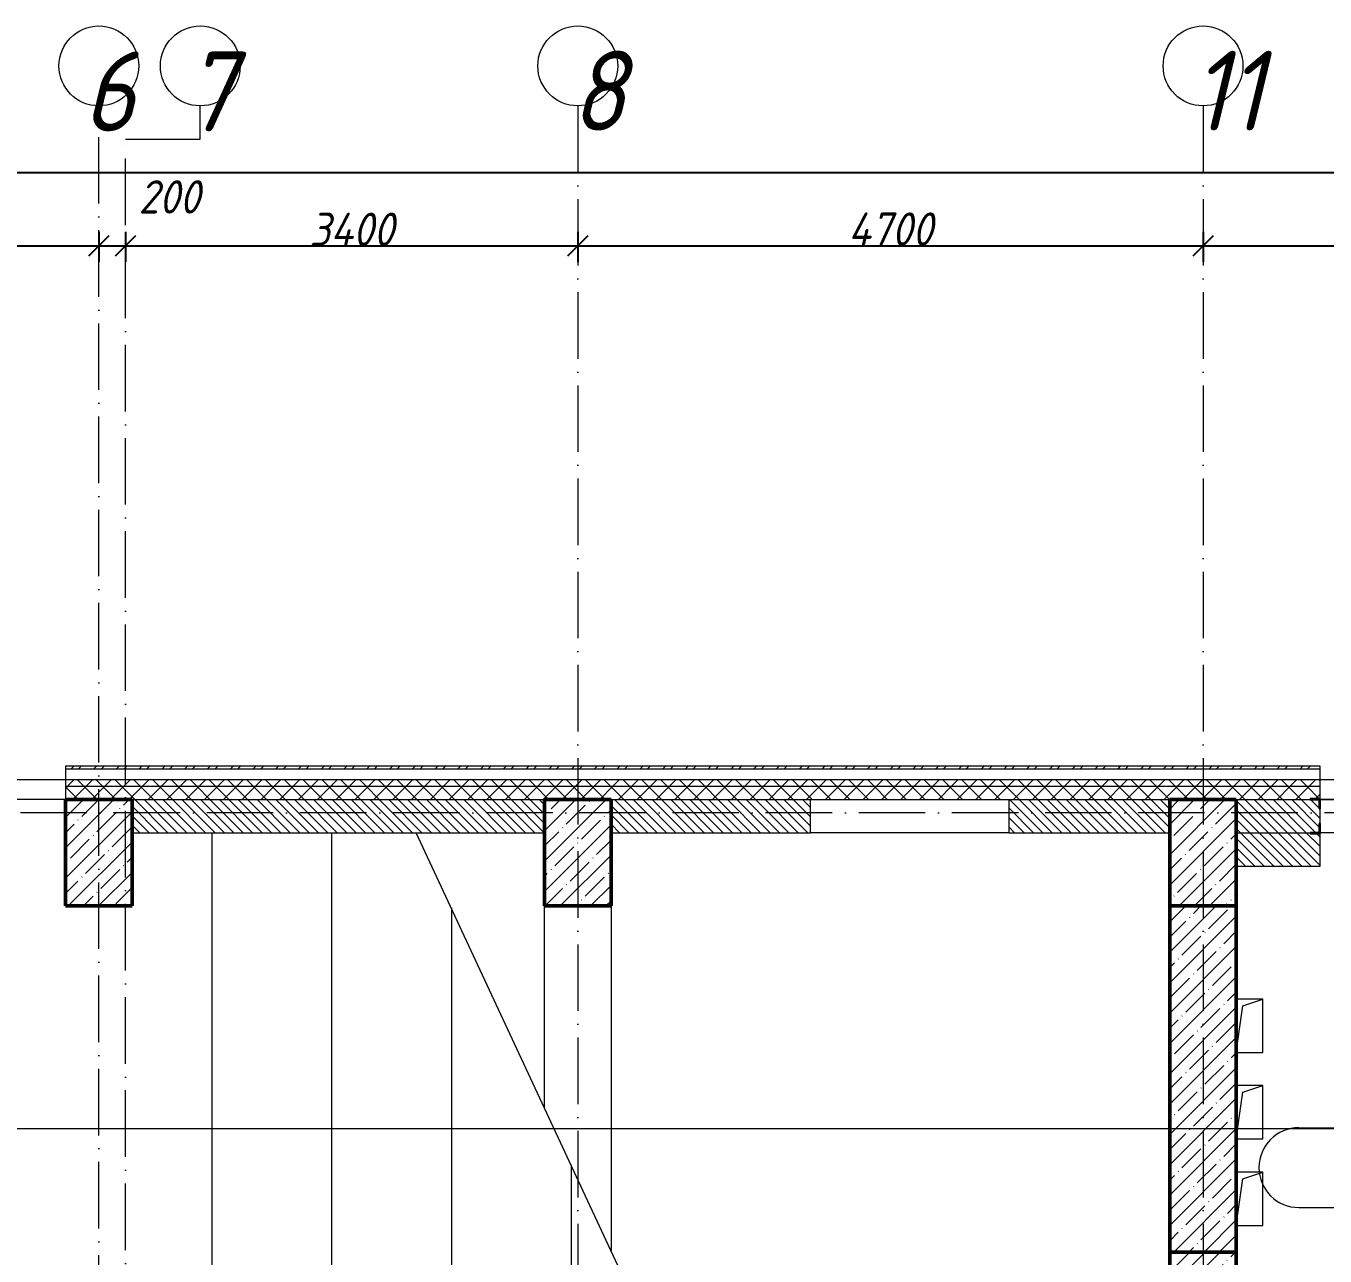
# Model space of a CAD drawing. Header units: millimetres. Extents: x -12989 to 629078, y -109036 to 555275.
# Drawn here: x 522116 to 531880, y 348143 to 357384 of the extents above; entities that cross this region are included whole.
import ezdxf

# ---------------------------------------------------------------- set-up
doc = ezdxf.new("R2010")
doc.units = ezdxf.units.MM
doc.linetypes.add('50_200_ШТРИХ_1Т_ш5_п1_п1_', pattern=[700, 500, -100, 0, -100])
for name, color, linetype, lineweight in [('A-____-____-DIMS', 7, 'Continuous', 9), ('A-GENM-____-MCUT', 7, 'Continuous', 25), ('A-GENM-____-OTLN', 7, 'Continuous', 9), ('A-GENM-____-OTLN-1', 7, 'Continuous', 25), ('A-WALL-____-MCUT', 7, 'Continuous', 13), ('A-WALL-____-MCUT-1', 7, 'Continuous', 9), ('A-WALL-____-MCUT-2', 7, 'Continuous', 50), ('A-WALL-____-OTLN', 7, 'Continuous', 9), ('A-WALL-____-PATT-1', 7, 'Continuous', 9), ('A-WALL-FNSH-MCUT-1', 7, 'Continuous', 9), ('I-WALL-____-OTLN', 7, 'Continuous', 9), ('S-COLS-____-MCUT', 7, 'Continuous', 50), ('S-COLS-____-OTLN', 7, 'Continuous', 9), ('S-GRID-____-IDEN', 7, 'Continuous', 9), ('S-GRID-____-OTLN', 7, 'Continuous', 9), ('S-GRID-____-OTLN-1', 7, '50_200_ШТРИХ_1Т_ш5_п1_п1_', 9), ('S-STRS-____-MBND', 7, 'Continuous', 9), ('S-STRS-____-OTLN-1', 7, 'Continuous', 9)]:
    doc.layers.add(name, color=color, linetype=linetype, lineweight=lineweight)
doc.layers.add('A-AREA-IDEN-1', color=7, linetype='Continuous', lineweight=9, true_color=0xaaaaaa)
doc.layers.add('G-____-____-SYMB-1', color=9, linetype='Continuous', lineweight=9, true_color=0x808080)
doc.styles.add('ISOCPEUR_I_9', font='isocpeui.ttf', dxfattribs={"width": 0.9, "height": 250})
doc.dimstyles.new('ISO-2_5_0_9К_БОЛЬШОЙ_ОСИ', dxfattribs={"dimscale": 304.8, "dimtxt": 248.995294, "dimasz": 0.492126, "dimexe": 0.393701, "dimexo": 0, "dimgap": 0, "dimtad": 1, "dimdec": 0, "dimzin": 0, "dimdsep": 46, "dimtxsty": 'ISOCPEUR_I_9', "dimblk1": 'OBLIQUE', "dimblk2": 'OBLIQUE', "dimsah": 1, "dimcen": 0.09, "dimdle": 0.393701, "dimazin": 0, "dimtfac": 1, "dimtdec": 4, "dimtix": 1, "dimtmove": 0, "dimatfit": 3, "dimfxl": 1, "dimtvp": 1, "dimtolj": 1, "dimtzin": 0, "dimarcsym": 2})
doc.dimstyles.new('ISO-2_5_0_9К_БОЛЬШОЙ_ОСИ_1', dxfattribs={"dimscale": 304.8, "dimtxt": 248.995294, "dimasz": 0.492126, "dimexe": 0.393701, "dimexo": 0, "dimgap": 0, "dimtad": 1, "dimdec": 0, "dimzin": 0, "dimdsep": 46, "dimtxsty": 'ISOCPEUR_I_9', "dimblk1": 'OBLIQUE', "dimblk2": 'OBLIQUE', "dimsah": 1, "dimcen": 0.09, "dimdle": 0.393701, "dimazin": 0, "dimtfac": 1, "dimtdec": 4, "dimtix": 1, "dimtmove": 1, "dimatfit": 3, "dimfxl": 1, "dimtvp": 1, "dimtolj": 1, "dimtzin": 0, "dimarcsym": 2})
doc.dimstyles.new('ISO-2_5_0_9К_БОЛЬШОЙ_ОСИ_2', dxfattribs={"dimscale": 304.8, "dimtxt": 248.995294, "dimasz": 0.492126, "dimexe": 0.393701, "dimexo": 0, "dimgap": 0, "dimtad": 1, "dimdec": 0, "dimzin": 0, "dimdsep": 46, "dimtxsty": 'ISOCPEUR_I_9', "dimblk1": 'OBLIQUE', "dimblk2": 'OBLIQUE', "dimsah": 1, "dimcen": 0.09, "dimdle": 0.393701, "dimazin": 0, "dimtfac": 1, "dimtdec": 4, "dimtix": 1, "dimtmove": 2, "dimatfit": 3, "dimfxl": 1, "dimtvp": 1, "dimtolj": 1, "dimtzin": 0, "dimarcsym": 2})
pattern_1 = [(135, (513013.31, 265891.49), (-35.35534, -35.35534), [])]
pattern_2 = [(45, (513013.31, 265891.49), (-70.71068, 70.71068), []), (135, (513013.31, 265891.49), (-70.71068, -70.71068), [])]

# ---------------------------------------------------------------- blocks, each defined once
blk = doc.blocks.new('BSC_Колонна _Прямоугольная - 500х800-25984396-АР1_План отверстий 1 этажа в осях 1-64_Ю-ЯЯ')
at = {"layer": 'S-COLS-____-OTLN'}
h = blk.add_hatch(dxfattribs=at)
h.set_pattern_fill('FP_14', color=256, style=0, pattern_type=2)
h.set_pattern_definition([(45, (-9650, -85281.04), (-114.04925, 114.04925), []), (45, (-9535.95, -85281.04), (-114.04925, 114.04925), [201.613, -40.323, 3.353, -36.97])])
h.paths.add_polyline_path([(-250, -400), (250, -400), (250, 400), (-250, 400)], flags=0)
at = {"layer": 'S-COLS-____-MCUT'}
for p, q in [((250, 400), (-250, 400)), ((-250, 400), (-250, -400)), ((250, -400), (250, 400)), ((-250, -400), (250, -400))]:
    blk.add_line(p, q, dxfattribs=at)
blk = doc.blocks.new('BSC_Колонна _Прямоугольная - 500х800-V68-АР1_План отверстий 1 этажа в осях 1-64_Ю-ЯЯ')
at = {"layer": 'S-COLS-____-OTLN'}
h = blk.add_hatch(dxfattribs=at)
h.set_pattern_fill('FP_76', color=256, style=0, pattern_type=2)
h.set_pattern_definition([(45, (-13250, -85281.04), (-114.04925, 114.04925), []), (45, (-13135.95, -85281.04), (-114.04925, 114.04925), [201.613, -40.323, 3.353, -36.97])])
h.paths.add_polyline_path([(-250, -400), (250, -400), (250, 400), (-250, 400)], flags=0)
at = {"layer": 'S-COLS-____-MCUT'}
for p, q in [((250, 400), (-250, 400)), ((-250, 400), (-250, -400)), ((250, -400), (250, 400)), ((-250, -400), (250, -400))]:
    blk.add_line(p, q, dxfattribs=at)
blk = doc.blocks.new('BSC_Колонна _Прямоугольная - 500х800-V69-АР1_План отверстий 1 этажа в осях 1-64_Ю-ЯЯ')
at = {"layer": 'S-COLS-____-OTLN'}
h = blk.add_hatch(dxfattribs=at)
h.set_pattern_fill('FP_77', color=256, style=0, pattern_type=2)
h.set_pattern_definition([(45, (-17950, -85281.04), (-114.04925, 114.04925), []), (45, (-17835.95, -85281.04), (-114.04925, 114.04925), [201.613, -40.323, 3.353, -36.97])])
h.paths.add_polyline_path([(-250, -400), (250, -400), (250, 400), (-250, 400)], flags=0)
at = {"layer": 'S-COLS-____-MCUT'}
for p, q in [((250, 400), (-250, 400)), ((-250, 400), (-250, -400)), ((250, -400), (250, 400)), ((-250, -400), (250, -400))]:
    blk.add_line(p, q, dxfattribs=at)
blk = doc.blocks.new('BSC_Колонна _Прямоугольная - 500х500-28077406-АР1_План отверстий 1 этажа в осях 1-64_Ю-ЯЯ')
at = {"layer": 'S-COLS-____-OTLN'}
h = blk.add_hatch(dxfattribs=at)
h.set_pattern_fill('FP_158', color=256, style=0, pattern_type=2)
h.set_pattern_definition([(45, (-17950, -82031.04), (-114.04925, 114.04925), []), (45, (-17835.95, -82031.04), (-114.04925, 114.04925), [201.613, -40.323, 3.353, -36.97])])
h.paths.add_polyline_path([(-250, -250), (250, -250), (250, 250), (-250, 250)], flags=0)
at = {"layer": 'S-COLS-____-MCUT'}
for p, q in [((250, 250), (-250, 250)), ((-250, 250), (-250, -250)), ((250, -250), (250, 250)), ((-250, -250), (250, -250))]:
    blk.add_line(p, q, dxfattribs=at)
blk = doc.blocks.new('Фахверк_СКБ_Уголок - 250_2700-27497298-АР1_План отверстий 1 этажа в осях 1-64_Ю-ЯЯ')
at = {"layer": 'A-GENM-____-MCUT'}
for p, q in [((200, 181), (125, 181)), ((125, 181), (125, 106)), ((125, 106), (131, 106)), ((131, 106), (131, 175)), ((131, 175), (200, 175)), ((200, 175), (200, 181)), ((131, -6), (125, -6)), ((125, -6), (125, -81)), ((125, -81), (200, -81)), ((131, -75), (131, -6)), ((200, -75), (131, -75)), ((200, -81), (200, -75))]:
    blk.add_line(p, q, dxfattribs=at)
blk = doc.blocks.new('AR_Отверстие прямоугольное _в плите_ - AR_Отверстие прямоугольное _в плите_-V176-АР1_План отверстий 1 этажа в осях 1-64_Ю-ЯЯ')
at = {"layer": 'A-GENM-____-OTLN'}
for p, q in [((100, 200), (-100, 200)), ((-50, 150), (100, 200)), ((100, -200), (100, 200)), ((-100, -200), (-50, 150)), ((-100, -200), (100, -200))]:
    blk.add_line(p, q, dxfattribs=at)
blk = doc.blocks.new('Ось сетки - Круг_Ø6_00__ISO-2_5_0_9K_-25732049-АР1_План отверстий 1 этажа в осях 1-64_Ю-ЯЯ')
at = {"layer": 'S-GRID-____-IDEN'}
blk.add_circle((0, 0), 3, dxfattribs=at)
blk = doc.blocks.new('_Oblique')
at = {"color": 0, "linetype": 'ByBlock', "lineweight": -2}
blk.add_line((-0.5, -0.5), (0.5, 0.5), dxfattribs=at)
blk = doc.blocks.new('*D5501')
at = {"layer": 'A-____-____-DIMS', "color": 0, "lineweight": -2, "transparency": 16777216}
for p, q in [((520763.3, 355838), (520763.3, 355611.9)), ((522663.3, 355838), (522663.3, 355611.9)), ((520643.3, 355731.9), (522783.3, 355731.9))]:
    blk.add_line(p, q, dxfattribs=at)
at = {"layer": 'Defpoints', "color": 0, "transparency": 16777216}
for p in [(520763.3, 355838), (522663.3, 355838), (522663.3, 355731.9)]:
    blk.add_point(p, dxfattribs=at)
at = {"layer": 'A-____-____-DIMS', "color": 0, "lineweight": -2, "transparency": 16777216, "xscale": 150, "yscale": 150, "zscale": 150, "rotation": 180}
blk.add_blockref('_Oblique', (520763.3, 355731.9), dxfattribs=at)
at = {"layer": 'A-____-____-DIMS', "color": 0, "lineweight": -2, "transparency": 16777216, "xscale": 150, "yscale": 150, "zscale": 150}
blk.add_blockref('_Oblique', (522663.3, 355731.9), dxfattribs=at)
at = {"layer": 'A-____-____-DIMS', "color": 0, "transparency": 16777216, "insert": (521713.3, 355856.9), "char_height": 250, "width": 701.018, "attachment_point": 5, "style": 'ISOCPEUR_I_9'}
blk.add_mtext('\\A1;1900', dxfattribs=at)
blk = doc.blocks.new('*D5502')
at = {"layer": 'A-____-____-DIMS', "color": 0, "lineweight": -2, "transparency": 16777216}
for p, q in [((522663.3, 355838), (522663.3, 355611.9)), ((522863.3, 355838), (522863.3, 355611.9)), ((522543.3, 355731.9), (522983.3, 355731.9))]:
    blk.add_line(p, q, dxfattribs=at)
at = {"layer": 'Defpoints', "color": 0, "transparency": 16777216}
for p in [(522663.3, 355838), (522863.3, 355838), (522863.3, 355731.9)]:
    blk.add_point(p, dxfattribs=at)
at = {"layer": 'A-____-____-DIMS', "color": 0, "lineweight": -2, "transparency": 16777216, "xscale": 150, "yscale": 150, "zscale": 150, "rotation": 180}
blk.add_blockref('_Oblique', (522663.3, 355731.9), dxfattribs=at)
at = {"layer": 'A-____-____-DIMS', "color": 0, "lineweight": -2, "transparency": 16777216, "xscale": 150, "yscale": 150, "zscale": 150}
blk.add_blockref('_Oblique', (522863.3, 355731.9), dxfattribs=at)
at = {"layer": 'A-____-____-DIMS', "color": 0, "transparency": 16777216, "insert": (522961.3, 356225.2), "char_height": 250, "width": 568.858, "attachment_point": 1, "line_spacing_factor": 1.149209, "style": 'ISOCPEUR_I_9'}
blk.add_mtext('\\A1;200', dxfattribs=at)
blk = doc.blocks.new('*D5503')
at = {"layer": 'A-____-____-DIMS', "color": 0, "lineweight": -2, "transparency": 16777216}
for p, q in [((522863.3, 355838), (522863.3, 355611.9)), ((526263.3, 355838), (526263.3, 355611.9)), ((522743.3, 355731.9), (526383.3, 355731.9))]:
    blk.add_line(p, q, dxfattribs=at)
at = {"layer": 'Defpoints', "color": 0, "transparency": 16777216}
for p in [(522863.3, 355838), (526263.3, 355838), (526263.3, 355731.9)]:
    blk.add_point(p, dxfattribs=at)
at = {"layer": 'A-____-____-DIMS', "color": 0, "lineweight": -2, "transparency": 16777216, "xscale": 150, "yscale": 150, "zscale": 150, "rotation": 180}
blk.add_blockref('_Oblique', (522863.3, 355731.9), dxfattribs=at)
at = {"layer": 'A-____-____-DIMS', "color": 0, "lineweight": -2, "transparency": 16777216, "xscale": 150, "yscale": 150, "zscale": 150}
blk.add_blockref('_Oblique', (526263.3, 355731.9), dxfattribs=at)
at = {"layer": 'A-____-____-DIMS', "color": 0, "transparency": 16777216, "insert": (524563.3, 355856.9), "char_height": 250, "width": 781.462, "attachment_point": 5, "style": 'ISOCPEUR_I_9'}
blk.add_mtext('\\A1;3400', dxfattribs=at)
blk = doc.blocks.new('*D5504')
at = {"layer": 'A-____-____-DIMS', "color": 0, "lineweight": -2, "transparency": 16777216}
for p, q in [((526263.3, 355838), (526263.3, 355611.9)), ((530963.3, 355838), (530963.3, 355611.9)), ((526143.3, 355731.9), (531083.3, 355731.9))]:
    blk.add_line(p, q, dxfattribs=at)
at = {"layer": 'Defpoints', "color": 0, "transparency": 16777216}
for p in [(526263.3, 355838), (530963.3, 355838), (530963.3, 355731.9)]:
    blk.add_point(p, dxfattribs=at)
at = {"layer": 'A-____-____-DIMS', "color": 0, "lineweight": -2, "transparency": 16777216, "xscale": 150, "yscale": 150, "zscale": 150, "rotation": 180}
blk.add_blockref('_Oblique', (526263.3, 355731.9), dxfattribs=at)
at = {"layer": 'A-____-____-DIMS', "color": 0, "lineweight": -2, "transparency": 16777216, "xscale": 150, "yscale": 150, "zscale": 150}
blk.add_blockref('_Oblique', (530963.3, 355731.9), dxfattribs=at)
at = {"layer": 'A-____-____-DIMS', "color": 0, "transparency": 16777216, "insert": (528613.3, 355858.6), "char_height": 250, "width": 781.462, "attachment_point": 5, "style": 'ISOCPEUR_I_9'}
blk.add_mtext('\\A1;4700', dxfattribs=at)
blk = doc.blocks.new('*D5505')
at = {"layer": 'A-____-____-DIMS', "color": 0, "lineweight": -2, "transparency": 16777216}
for p, q in [((530963.3, 355838), (530963.3, 355611.9)), ((533963.3, 355838), (533963.3, 355611.9)), ((530843.3, 355731.9), (534083.3, 355731.9))]:
    blk.add_line(p, q, dxfattribs=at)
at = {"layer": 'Defpoints', "color": 0, "transparency": 16777216}
for p in [(530963.3, 355838), (533963.3, 355838), (533963.3, 355731.9)]:
    blk.add_point(p, dxfattribs=at)
at = {"layer": 'A-____-____-DIMS', "color": 0, "lineweight": -2, "transparency": 16777216, "xscale": 150, "yscale": 150, "zscale": 150, "rotation": 180}
blk.add_blockref('_Oblique', (530963.3, 355731.9), dxfattribs=at)
at = {"layer": 'A-____-____-DIMS', "color": 0, "lineweight": -2, "transparency": 16777216, "xscale": 150, "yscale": 150, "zscale": 150}
blk.add_blockref('_Oblique', (533963.3, 355731.9), dxfattribs=at)
at = {"layer": 'A-____-____-DIMS', "color": 0, "transparency": 16777216, "insert": (532463.3, 355856.9), "char_height": 250, "width": 758.478, "attachment_point": 5, "style": 'ISOCPEUR_I_9'}
blk.add_mtext('\\A1;3000', dxfattribs=at)
blk = doc.blocks.new('*D5538')
at = {"layer": 'A-____-____-DIMS', "color": 0, "lineweight": -2, "transparency": 16777216}
for p, q in [((510663.3, 356390.2), (510663.3, 356164.2)), ((614163.3, 356390.2), (614163.3, 356164.2)), ((510543.3, 356284.2), (561896.6, 356284.2)), ((614283.3, 356284.2), (562775.7, 356284.2))]:
    blk.add_line(p, q, dxfattribs=at)
at = {"layer": 'Defpoints', "color": 0, "transparency": 16777216}
for p in [(510663.3, 356390.2), (614163.3, 356390.2), (614163.3, 356284.2)]:
    blk.add_point(p, dxfattribs=at)
at = {"layer": 'A-____-____-DIMS', "color": 0, "lineweight": -2, "transparency": 16777216, "xscale": 150, "yscale": 150, "zscale": 150, "rotation": 180}
blk.add_blockref('_Oblique', (510663.3, 356284.2), dxfattribs=at)
at = {"layer": 'A-____-____-DIMS', "color": 0, "lineweight": -2, "transparency": 16777216, "xscale": 150, "yscale": 150, "zscale": 150}
blk.add_blockref('_Oblique', (614163.3, 356284.2), dxfattribs=at)
at = {"layer": 'A-____-____-DIMS', "color": 0, "transparency": 16777216, "insert": (561796, 356610.8), "char_height": 250, "width": 1080.257, "attachment_point": 1, "line_spacing_factor": 1.149209, "style": 'ISOCPEUR_I_9'}
blk.add_mtext('\\A1;103500', dxfattribs=at)
blk = doc.blocks.new('AAR_СКБ_Марка_помещения_1_5 ммп - Номер _ Площадь-27962135-АИ_План этажа_Стены_1')
at = {"layer": 'A-AREA-IDEN-1'}
for p, q in [((-2.987, 3), (3.013, 3)), ((-2.987, 0), (3.013, 0))]:
    blk.add_line(p, q, dxfattribs=at)
for centre, start, end in [((-2.987, 1.5), 90, 270), ((3.013, 1.5), 270, 90)]:
    blk.add_arc(centre, 1.5, start, end, dxfattribs=at)

msp = doc.modelspace()

# ---------------------------------------------------------------- hatches: boundary and pattern name
at = {"layer": 'A-WALL-____-PATT-1'}
h = msp.add_hatch(dxfattribs=at)
h.set_pattern_fill('FP_3', color=256, style=0, pattern_type=2)
h.set_pattern_definition([(45, (513013.31, 265891.49), (-85.53659, 85.53659), []), (45, (513070.34, 265891.49), (-85.53659, 85.53659), [])])
h.paths.add_polyline_path([(535793.3109, 351802.5335), (536882.3109, 351802.5335), (536882.3109, 351822.5335), (535793.3109, 351822.5335)], flags=0)
h.paths.add_polyline_path([(534393.3109, 351802.5335), (534393.3109, 351822.5335), (533143.3109, 351822.5335), (533143.3109, 351802.5335), (534207.9102, 351802.5335)], flags=0)
h.paths.add_polyline_path([(531843.3109, 351802.5335), (531843.3109, 351822.5335), (522413.3109, 351822.5335), (522413.3109, 351802.5335), (530672.9088, 351802.5335)], flags=0)
h.paths.add_polyline_path([(518563.3109, 351802.5335), (518563.3109, 351822.5335), (510333.3109, 351822.5335), (510333.3109, 351802.5335), (518300.4042, 351802.5335)], flags=0)
h = msp.add_hatch(dxfattribs=at)
h.set_pattern_fill('FP_1', color=256, style=0, pattern_type=2)
h.set_pattern_definition(pattern_2)
h.paths.add_polyline_path([(542813.3109, 351672.5335), (542813.3109, 351722.5335), (541663.3109, 351722.5335), (541663.3109, 351672.5335)], flags=0)
h.paths.add_polyline_path([(545416.3109, 351672.5335), (545416.3109, 351722.5335), (544613.3109, 351722.5335), (544613.3109, 351672.5335), (544812.9142, 351672.5335)], flags=0)
h.paths.add_polyline_path([(539863.3109, 351672.5335), (539863.3109, 351722.5335), (538793.3109, 351722.5335), (538793.3109, 351672.5335)], flags=0)
h.paths.add_polyline_path([(531843.3109, 351672.5335), (531843.3109, 351722.5335), (522413.3109, 351722.5335), (522413.3109, 351672.5335), (530672.9088, 351672.5335)], flags=0)
h.paths.add_polyline_path([(535975.4108, 351672.5335), (536993.3109, 351672.5335), (536993.3109, 351722.5335), (535793.3109, 351722.5335), (535793.3109, 351672.5335)], flags=0)
h.paths.add_polyline_path([(534393.3109, 351672.5335), (534393.3109, 351722.5335), (533143.3109, 351722.5335), (533143.3109, 351672.5335), (534207.9102, 351672.5335)], flags=0)
h.paths.add_polyline_path([(518563.3109, 351672.5335), (518563.3109, 351722.5335), (510463.3109, 351722.5335), (510463.3109, 351672.5335), (518300.4042, 351672.5335)], flags=0)
h = msp.add_hatch(dxfattribs=at)
h.set_pattern_fill('FP_1', color=256, style=0, pattern_type=2)
h.set_pattern_definition(pattern_2)
h.paths.add_polyline_path([(545413.3109, 351572.5335), (545416.3109, 351572.5335), (545416.3109, 351672.5335), (544613.3109, 351672.5335), (544613.3109, 351578.5335), (544688.3109, 351578.5335), (544688.3109, 351572.5335), (544812.9142, 351572.5335)], flags=0)
h.paths.add_polyline_path([(542263.3109, 351572.5335), (542738.3109, 351572.5335), (542738.3109, 351578.5335), (542813.3109, 351578.5335), (542813.3109, 351672.5335), (541663.3109, 351672.5335), (541663.3109, 351572.5335)], flags=0)
h.paths.add_polyline_path([(539788.3109, 351572.5335), (539788.3109, 351578.5335), (539863.3109, 351578.5335), (539863.3109, 351672.5335), (538793.3109, 351672.5335), (538793.3109, 351578.5335), (538868.3109, 351578.5335), (538868.3109, 351572.5335)], flags=0)
h.paths.add_polyline_path([(535868.3109, 351572.5335), (536918.3109, 351572.5335), (536918.3109, 351578.5335), (536993.3109, 351578.5335), (536993.3109, 351672.5335), (535793.3109, 351672.5335), (535793.3109, 351578.5335), (535868.3109, 351578.5335)], flags=0)
h.paths.add_polyline_path([(533218.3109, 351572.5335), (534393.3109, 351572.5335), (534393.3109, 351672.5335), (533143.3109, 351672.5335), (533143.3109, 351578.5335), (533218.3109, 351578.5335)], flags=0)
h.paths.add_polyline_path([(531768.3109, 351572.5335), (531768.3109, 351578.5335), (531843.3109, 351578.5335), (531843.3109, 351672.5335), (522413.3109, 351672.5335), (522413.3109, 351572.5335), (531213.3109, 351572.5335)], flags=0)
h.paths.add_polyline_path([(518563.3109, 351572.5335), (518563.3109, 351672.5335), (510563.3109, 351672.5335), (510563.3109, 351572.5335), (518300.4042, 351572.5335)], flags=0)
h = msp.add_hatch(dxfattribs=at)
h.set_pattern_fill('FP_6', color=256, style=0, pattern_type=2)
h.set_pattern_definition(pattern_1)
h.paths.add_polyline_path([(526013.3109, 351322.5335), (526013.3109, 351572.5335), (522913.3109, 351572.5335), (522913.3109, 351322.5335)], flags=0)
h = msp.add_hatch(dxfattribs=at)
h.set_pattern_fill('FP_6', color=256, style=0, pattern_type=2)
h.set_pattern_definition(pattern_1)
h.paths.add_polyline_path([(530713.3109, 351322.5335), (530713.3109, 351572.5335), (529502.204, 351572.5335), (529502.204, 351322.5335), (530672.9088, 351322.5335)], flags=0)
h.paths.add_polyline_path([(528013.3109, 351322.5335), (528013.3109, 351572.5335), (526513.3109, 351572.5335), (526513.3109, 351322.5335), (527137.9075, 351322.5335)], flags=0)
h = msp.add_hatch(dxfattribs=at)
h.set_pattern_fill('FP_6', color=256, style=0, pattern_type=2)
h.set_pattern_definition(pattern_1)
h.paths.add_polyline_path([(533218.3109, 351322.5335), (534143.3109, 351322.5335), (534143.3109, 351572.5335), (533149.3109, 351572.5335), (533149.3109, 351503.5335), (533143.3109, 351503.5335), (533143.3109, 351391.5335), (533149.3109, 351391.5335), (533149.3109, 351322.5335)], flags=0)
h.paths.add_polyline_path([(531213.3109, 351322.5335), (531837.3109, 351322.5335), (531837.3109, 351391.5335), (531843.3109, 351391.5335), (531843.3109, 351503.5335), (531837.3109, 351503.5335), (531837.3109, 351572.5335), (531213.3109, 351572.5335), (531213.3109, 351391.5335)], flags=0)
h = msp.add_hatch(dxfattribs=at)
h.set_pattern_fill('FP_6', color=256, style=0, pattern_type=2)
h.set_pattern_definition(pattern_1)
h.paths.add_polyline_path([(531843.3109, 351072.5335), (531843.3109, 351316.5335), (531768.3109, 351316.5335), (531768.3109, 351322.5335), (531213.3109, 351322.5335), (531213.3109, 351072.5335), (531837.3109, 351072.5335)], flags=0)
h = msp.add_hatch(dxfattribs=at)
h.set_pattern_fill('FP_13', color=256, style=0, pattern_type=2)
h.set_pattern_definition([(45, (513013.31, 265891.49), (-114.04925, 114.04925), []), (45, (513127.36, 265891.49), (-114.04925, 114.04925), [201.612, -40.322, 3.353, -36.97])])
h.paths.add_polyline_path([(531213.3109, 348172.5335), (531213.3109, 350772.5335), (530713.3109, 350772.5335), (530713.3109, 348172.5335)], flags=0)

# ---------------------------------------------------------------- linework, layer by layer
at = {"layer": 'A-WALL-____-MCUT'}
for p, q in [((522413.3109, 351802.5335), (531843.3109, 351802.5335)), ((522413.3109, 351802.5335), (522413.3109, 351572.5335)), ((531843.3109, 351578.5335), (531843.3109, 351802.5335)), ((522913.3109, 351572.5335), (526013.3109, 351572.5335)), ((526513.3109, 351572.5335), (530713.3109, 351572.5335)), ((528013.3109, 351322.5335), (528013.3109, 351572.5335)), ((529502.204, 351572.5335), (529502.204, 351322.5335)), ((531213.3109, 351572.5335), (531213.3109, 351572.5335)), ((531213.3109, 351572.5335), (531768.3109, 351572.5335)), ((531843.3109, 351391.5335), (531843.3109, 351503.5335)), ((522913.3109, 351322.5335), (526013.3109, 351322.5335)), ((526513.3109, 351322.5335), (528013.3109, 351322.5335)), ((529502.204, 351322.5335), (530713.3109, 351322.5335)), ((531213.3109, 351322.5335), (531768.3109, 351322.5335)), ((531843.3109, 351072.5335), (531843.3109, 351316.5335)), ((531213.3109, 351072.5335), (531843.3109, 351072.5335))]:
    msp.add_line(p, q, dxfattribs=at)
at = {"layer": 'A-WALL-____-MCUT-1'}
for p, q in [((522413.3109, 351722.5335), (531843.3109, 351722.5335)), ((522413.3109, 351672.5335), (531843.3109, 351672.5335))]:
    msp.add_line(p, q, dxfattribs=at)
at = {"layer": 'A-WALL-____-MCUT-2'}
for p, q in [((530713.3109, 350772.5335), (530713.3109, 348172.5335)), ((531213.3109, 348172.5335), (531213.3109, 350772.5335))]:
    msp.add_line(p, q, dxfattribs=at)
at = {"layer": 'A-WALL-____-OTLN'}
for p, q in [((518563.3109, 351722.5335), (522413.3109, 351722.5335)), ((531843.3109, 351722.5335), (533143.3109, 351722.5335)), ((522413.3109, 351572.5335), (520613.3109, 351572.5335)), ((531843.3109, 351572.5335), (533143.3109, 351572.5335)), ((533143.3109, 351572.5335), (531843.3109, 351572.5335)), ((533143.3109, 351322.5335), (531843.3109, 351322.5335)), ((526013.3109, 349256.4911), (526013.3109, 350772.5335)), ((526513.3109, 350772.5335), (526513.3109, 348184.2377))]:
    msp.add_line(p, q, dxfattribs=at)
at = {"layer": 'A-WALL-FNSH-MCUT-1'}
for p, q in [((531843.3109, 351822.5335), (522413.3109, 351822.5335)), ((522413.3109, 351822.5335), (522413.3109, 351802.5335)), ((531843.3109, 351802.5335), (531843.3109, 351822.5335))]:
    msp.add_line(p, q, dxfattribs=at)
at = {"layer": 'G-____-____-SYMB-1'}
msp.add_line((508098.7087, 349100.5441), (617525.6647, 349100.5441), dxfattribs=at)
at = {"layer": 'I-WALL-____-OTLN'}
msp.add_line((529502.204, 351322.5335), (528013.3109, 351322.5335), dxfattribs=at)
at = {"layer": 'S-GRID-____-OTLN'}
for p, q in [((523426.0617, 356532.8067), (523426.0617, 356784.3429)), ((522863.3109, 356532.8067), (523426.0617, 356532.8067))]:
    msp.add_line(p, q, dxfattribs=at)
at = {"layer": 'S-GRID-____-OTLN-1'}
for p, q in [((522663.3109, 318944.9213), (522663.3109, 356784.3429)), ((526263.3109, 356784.3429), (526263.3109, 318783.0794)), ((530963.3109, 356784.3429), (530963.3109, 318783.0794)), ((522863.3109, 318783.0794), (522863.3109, 356532.8067)), ((617087.7175, 351472.5335), (508344.5407, 351472.5335))]:
    msp.add_line(p, q, dxfattribs=at)
at = {"layer": 'S-STRS-____-MBND'}
msp.add_line((527118.7721, 346885.822), (525049.8995, 351322.5335), dxfattribs=at)
at = {"layer": 'S-STRS-____-OTLN-1'}
for p, q in [((523513.3109, 351322.5335), (523513.3109, 342222.5335)), ((523513.3109, 351322.5335), (523513.3109, 342222.5335)), ((524413.3109, 351322.5335), (524413.3109, 342222.5335)), ((524413.3109, 351322.5335), (524413.3109, 342222.5335)), ((525313.3109, 350757.646), (525313.3109, 342222.5335)), ((525313.3109, 350757.646), (525313.3109, 342222.5335)), ((526213.3109, 348827.5898), (526213.3109, 342222.5335)), ((526213.3109, 348827.5898), (526213.3109, 342222.5335))]:
    msp.add_line(p, q, dxfattribs=at)

# ---------------------------------------------------------------- block references
at = {"layer": 'A-AREA-IDEN-1', "xscale": 199.9999999999999, "yscale": 199.9999999999999, "zscale": 199.9999999999999}
msp.add_blockref('AAR_СКБ_Марка_помещения_1_5 ммп - Номер _ Площадь-27962135-АИ_План этажа_Стены_1', (532281.0045, 348506.7619), dxfattribs=at)
at = {"layer": 'A-GENM-____-OTLN'}
for p in [(531313.3109, 349872.5335), (531313.3109, 349222.5335), (531313.3109, 348572.5335)]:
    msp.add_blockref('AR_Отверстие прямоугольное _в плите_ - AR_Отверстие прямоугольное _в плите_-V176-АР1_План отверстий 1 этажа в осях 1-64_Ю-ЯЯ', p, dxfattribs=at)
at = {"layer": 'A-GENM-____-OTLN-1', "rotation": 180}
msp.add_blockref('Фахверк_СКБ_Уголок - 250_2700-27497298-АР1_План отверстий 1 этажа в осях 1-64_Ю-ЯЯ', (531968.3109, 351497.5335), dxfattribs=at)
at = {"layer": 'S-COLS-____-OTLN'}
for name, p in [('BSC_Колонна _Прямоугольная - 500х800-25984396-АР1_План отверстий 1 этажа в осях 1-64_Ю-ЯЯ', (522663.3109, 351172.5335)), ('BSC_Колонна _Прямоугольная - 500х800-V68-АР1_План отверстий 1 этажа в осях 1-64_Ю-ЯЯ', (526263.3109, 351172.5335)), ('BSC_Колонна _Прямоугольная - 500х800-V69-АР1_План отверстий 1 этажа в осях 1-64_Ю-ЯЯ', (530963.3109, 351172.5335)), ('BSC_Колонна _Прямоугольная - 500х500-28077406-АР1_План отверстий 1 этажа в осях 1-64_Ю-ЯЯ', (530963.3109, 347922.5335))]:
    msp.add_blockref(name, p, dxfattribs=at)
at = {"layer": 'S-GRID-____-IDEN', "xscale": 99.99999999999993, "yscale": 99.99999999999993, "zscale": 99.99999999999993}
for p in [(522663.3109, 357084.3429), (523426.0617, 357084.3429)]:
    msp.add_blockref('Ось сетки - Круг_Ø6_00__ISO-2_5_0_9K_-25732049-АР1_План отверстий 1 этажа в осях 1-64_Ю-ЯЯ', p, dxfattribs=at)
at = {"layer": 'S-GRID-____-IDEN', "xscale": 99.99999999999993, "yscale": 99.99999999999993, "zscale": 99.99999999999993, "rotation": 180}
for p in [(526263.3109, 357084.3429), (530963.3109, 357084.3429)]:
    msp.add_blockref('Ось сетки - Круг_Ø6_00__ISO-2_5_0_9K_-25732049-АР1_План отверстий 1 этажа в осях 1-64_Ю-ЯЯ', p, dxfattribs=at)

# ---------------------------------------------------------------- texts
at = {"layer": 'S-GRID-____-IDEN', "char_height": 600, "attachment_point": 1, "style": 'ISOCPEUR_I_9'}
for s, insert, width in [('\\fISOCPEUR|b0|i1|c204|p34|;\\W.9;6', (522541.6326, 357193.1176), 202.02525), ('\\fISOCPEUR|b0|i1|c204|p34|;\\W.9;7', (523304.3834, 357193.1176), 202.02525), ('\\fISOCPEUR|b0|i1|c204|p34|;\\W.9;8', (526212.1892, 357198.2766), 202.02525), ('11', (530876.6392, 357198.2766), 288.6075)]:
    msp.add_mtext(s, dxfattribs=dict(at, insert=insert, width=width))

# ---------------------------------------------------------------- dimensions: what is measured, and where the dimension line sits
at = {"layer": 'A-____-____-DIMS'}
for base, p1, p2, dimstyle, override, picture, middle in [((614163.3109, 356284.1601), (510663.3109, 356390.2261), (614163.3109, 356390.2261), 'ISO-2_5_0_9К_БОЛЬШОЙ_ОСИ_2', {"dimpost": '<>', "dimfxl": 103500}, '*D5538', (562336.1611, 356444.1074)), ((522863.3109, 355731.9408), (522663.3109, 355838.0069), (522863.3109, 355838.0069), 'ISO-2_5_0_9К_БОЛЬШОЙ_ОСИ_1', {"dimpost": '<>', "dimfxl": 200}, '*D5502', (523245.7551, 355891.8881))]:
    dim = msp.add_linear_dim(base=base, p1=p1, p2=p2, dimstyle=dimstyle, override=override, dxfattribs=at)
    dim.commit()
    dim.dimension.update_dxf_attribs({"geometry": picture, "text_midpoint": middle, "dimtype": 160})
for base, p1, p2, override, picture, middle in [((522663.3109, 355731.9408), (520763.3109, 355838.0069), (522663.3109, 355838.0069), {"dimpost": '<>', "dimfxl": 1900}, '*D5501', (521713.3109, 355856.9408)), ((526263.3109, 355731.9408), (522863.3109, 355838.0069), (526263.3109, 355838.0069), {"dimpost": '<>', "dimfxl": 3400}, '*D5503', (524563.3109, 355856.9408)), ((530963.3109, 355731.9408), (526263.3109, 355838.0069), (530963.3109, 355838.0069), {"dimpost": '<>', "dimfxl": 4700}, '*D5504', (528613.3109, 355858.5507)), ((533963.3109, 355731.9408), (530963.3109, 355838.0069), (533963.3109, 355838.0069), {"dimpost": '<>', "dimfxl": 3000}, '*D5505', (532463.3109, 355856.9408))]:
    dim = msp.add_linear_dim(base=base, p1=p1, p2=p2, dimstyle='ISO-2_5_0_9К_БОЛЬШОЙ_ОСИ', override=override, dxfattribs=at)
    dim.commit()
    dim.dimension.update_dxf_attribs({"geometry": picture, "text_midpoint": middle})

doc.saveas('drawing.dxf')
